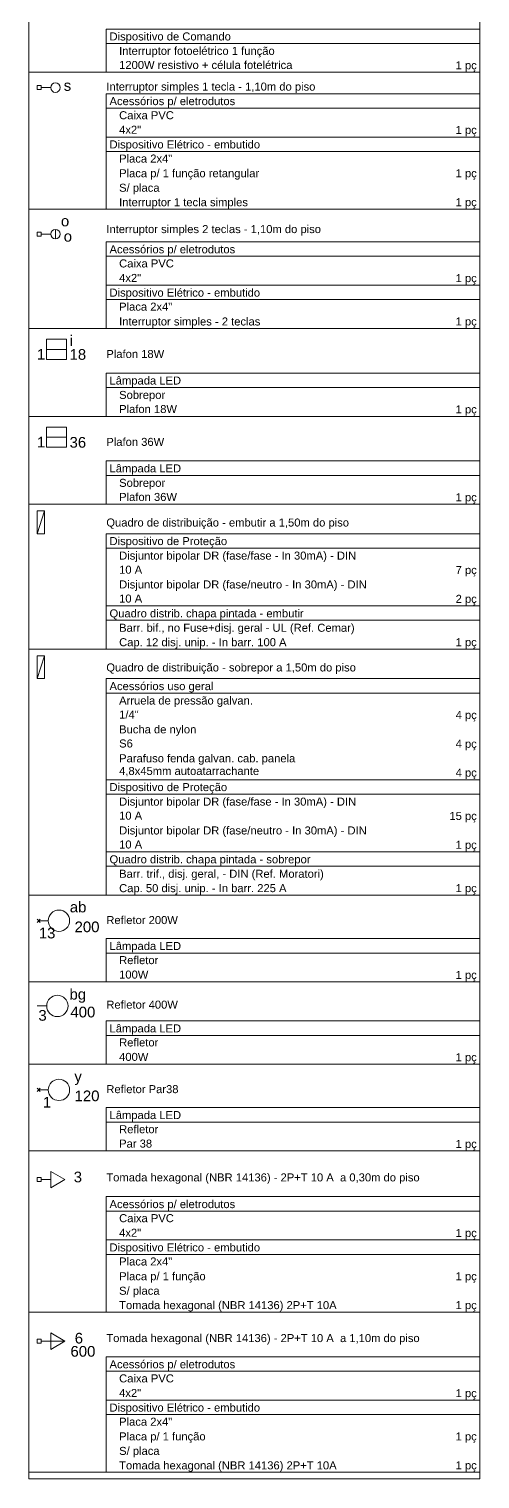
# Model space of a CAD drawing. Header units: millimetres. Extents: x -395 to 1008, y 9 to 692.
# Drawn here: x 43.06 to 49.02, y 46.32 to 65.47 of the extents above; entities that cross this region are included whole.
import ezdxf

# ---------------------------------------------------------------- set-up
doc = ezdxf.new("R2010")
doc.units = ezdxf.units.MM
doc.header["$LTSCALE"] = 0.1
doc.header["$MEASUREMENT"] = 0
doc.layers.add('.15', color=150, linetype='Continuous', lineweight=15)
doc.layers.add('.40 Interno parede', color=27, linetype='Continuous', lineweight=5)
doc.layers.add('Verde', color=7, linetype='Continuous', true_color=0x136734)
doc.styles.add('Arial', font='arial.ttf')

msp = doc.modelspace()

# ---------------------------------------------------------------- linework, layer by layer
at = {"layer": '.15', "color": 150, "lineweight": 15}
for p, q in [((43.166, 64.673), (43.166, 64.726)), ((43.166, 64.726), (43.219, 64.726)), ((43.219, 64.673), (43.166, 64.673)), ((43.219, 64.726), (43.219, 64.673)), ((43.347, 64.699), (43.219, 64.699)), ((43.41, 62.827), (43.41, 62.702)), ((43.166, 62.738), (43.166, 62.791)), ((43.166, 62.791), (43.219, 62.791)), ((43.219, 62.738), (43.166, 62.738)), ((43.219, 62.791), (43.219, 62.738)), ((43.347, 62.765), (43.219, 62.765)), ((43.29, 61.375), (43.555, 61.375)), ((43.29, 61.375), (43.29, 61.11)), ((43.555, 61.375), (43.555, 61.11)), ((43.29, 61.242), (43.555, 61.242)), ((43.29, 61.11), (43.555, 61.11)), ((43.29, 60.214), (43.555, 60.214)), ((43.29, 60.214), (43.29, 59.949)), ((43.555, 60.214), (43.555, 59.949)), ((43.29, 60.082), (43.555, 60.082)), ((43.29, 59.949), (43.555, 59.949)), ((43.266, 59.109), (43.166, 59.109)), ((43.166, 59.109), (43.166, 58.808)), ((43.266, 59.109), (43.166, 58.808)), ((43.266, 59.109), (43.266, 58.808)), ((43.266, 58.808), (43.166, 58.808)), ((43.266, 57.195), (43.166, 57.195)), ((43.166, 57.195), (43.166, 56.894)), ((43.266, 57.195), (43.166, 56.894)), ((43.266, 57.195), (43.266, 56.894)), ((43.266, 56.894), (43.166, 56.894)), ((43.166, 53.675), (43.208, 53.717)), ((43.166, 53.717), (43.208, 53.675)), ((43.315, 53.696), (43.187, 53.696)), ((43.294, 52.572), (43.166, 52.572)), ((43.166, 51.442), (43.208, 51.484)), ((43.166, 51.484), (43.208, 51.442)), ((43.315, 51.463), (43.187, 51.463)), ((43.347, 50.387), (43.534, 50.279)), ((43.347, 50.17), (43.347, 50.387)), ((43.166, 50.252), (43.166, 50.305)), ((43.166, 50.305), (43.219, 50.305)), ((43.219, 50.252), (43.166, 50.252)), ((43.219, 50.305), (43.219, 50.252)), ((43.347, 50.279), (43.219, 50.279)), ((43.534, 50.279), (43.347, 50.17)), ((43.166, 48.117), (43.166, 48.17)), ((43.166, 48.17), (43.219, 48.17)), ((43.219, 48.117), (43.166, 48.117)), ((43.219, 48.17), (43.219, 48.117)), ((43.347, 48.144), (43.219, 48.144)), ((43.347, 48.252), (43.534, 48.144)), ((43.347, 48.036), (43.347, 48.252)), ((43.534, 48.144), (43.347, 48.144)), ((43.534, 48.144), (43.347, 48.036))]:
    msp.add_line(p, q, dxfattribs=at)
for centre, radius in [((43.41, 64.699), 0.0625), ((43.41, 62.765), 0.0625), ((43.456, 53.696), 0.141), ((43.435, 52.572), 0.141), ((43.456, 51.463), 0.141)]:
    msp.add_circle(centre, radius, dxfattribs=at)
at = {"layer": 'Verde', "color": 106, "lineweight": 9}
for p, q in [((43.06, 84.38), (43.06, 46.324)), ((49.019, 84.38), (49.019, 46.324)), ((44.081, 65.473), (49.019, 65.473)), ((44.081, 65.473), (44.081, 64.902)), ((44.081, 65.283), (49.019, 65.283)), ((43.06, 64.902), (49.019, 64.902)), ((44.081, 64.619), (49.019, 64.619)), ((44.081, 64.619), (44.081, 63.094)), ((44.081, 64.429), (49.019, 64.429)), ((44.081, 64.047), (49.019, 64.047)), ((44.081, 63.857), (49.019, 63.857)), ((43.06, 63.094), (49.019, 63.094)), ((44.081, 62.662), (49.019, 62.662)), ((44.081, 62.662), (44.081, 61.519)), ((44.081, 62.472), (49.019, 62.472)), ((44.081, 62.091), (49.019, 62.091)), ((44.081, 61.9), (49.019, 61.9)), ((43.06, 61.519), (49.019, 61.519)), ((44.081, 60.93), (49.019, 60.93)), ((44.081, 60.93), (44.081, 60.358)), ((44.081, 60.739), (49.019, 60.739)), ((43.06, 60.358), (49.019, 60.358)), ((44.081, 59.769), (49.019, 59.769)), ((44.081, 59.769), (44.081, 59.197)), ((44.081, 59.578), (49.019, 59.578)), ((43.06, 59.197), (49.019, 59.197)), ((44.081, 58.808), (49.019, 58.808)), ((44.081, 58.808), (44.081, 57.283)), ((44.081, 58.617), (49.019, 58.617)), ((44.081, 57.855), (49.019, 57.855)), ((44.081, 57.664), (49.019, 57.664)), ((43.06, 57.283), (49.019, 57.283)), ((44.081, 56.894), (49.019, 56.894)), ((44.081, 56.894), (44.081, 54.034)), ((44.081, 56.703), (49.019, 56.703)), ((44.081, 55.559), (49.019, 55.559)), ((44.081, 55.369), (49.019, 55.369)), ((44.081, 54.606), (49.019, 54.606)), ((44.081, 54.416), (49.019, 54.416)), ((43.06, 54.034), (49.019, 54.034)), ((44.081, 53.461), (49.019, 53.461)), ((44.081, 53.461), (44.081, 52.889)), ((44.081, 53.27), (49.019, 53.27)), ((43.06, 52.889), (49.019, 52.889)), ((44.081, 52.374), (49.019, 52.374)), ((44.081, 52.374), (44.081, 51.802)), ((44.081, 52.183), (49.019, 52.183)), ((43.06, 51.802), (49.019, 51.802)), ((44.081, 51.228), (49.019, 51.228)), ((44.081, 51.228), (44.081, 50.657)), ((44.081, 51.038), (49.019, 51.038)), ((43.06, 50.657), (49.019, 50.657)), ((44.081, 50.053), (49.019, 50.053)), ((44.081, 50.053), (44.081, 48.528)), ((44.081, 49.862), (49.019, 49.862)), ((44.081, 49.481), (49.019, 49.481)), ((44.081, 49.29), (49.019, 49.29)), ((43.06, 48.528), (49.019, 48.528)), ((44.081, 47.937), (49.019, 47.937)), ((44.081, 47.937), (44.081, 46.412)), ((44.081, 47.746), (49.019, 47.746)), ((44.081, 47.365), (49.019, 47.365)), ((44.081, 47.175), (49.019, 47.175)), ((43.06, 46.412), (49.019, 46.412)), ((43.06, 46.324), (49.019, 46.324))]:
    msp.add_line(p, q, dxfattribs=at)

# ---------------------------------------------------------------- texts
at = {"layer": '.40 Interno parede', "color": 27, "line_spacing_factor": 0.9, "style": 'Arial'}
for s, insert, char_height, width, attachment_point in [('Dispositivo de Comando', (44.124, 65.29), 0.1059, 3.14327, 7), ('Interruptor fotoelétrico 1 função', (44.251, 65.099), 0.1059, 4.03012, 7), ('1200W resistivo + célula fotelétrica', (44.251, 64.944), 0.1059, 4.48905, 7), ('1 pç', (48.977, 64.909), 0.1059, 0.54814, 9), ('s', (43.519, 64.655), 0.141, 0.195, 7), ('Interruptor simples 1 tecla - 1,10m do piso', (44.082, 64.628), 0.1059, 5.41583, 7), ('Acessórios p/ eletrodutos', (44.124, 64.436), 0.1059, 3.25613, 7), ('Caixa PVC', (44.251, 64.28), 0.1059, 1.41828, 7), ('4x2"', (44.251, 64.09), 0.1059, 0.57051, 7), ('1 pç', (48.977, 64.055), 0.1059, 0.54814, 9), ('Dispositivo Elétrico - embutido', (44.124, 63.864), 0.1059, 3.90042, 7), ('Placa 2x4"', (44.251, 63.708), 0.1059, 1.37651, 7), ('Placa p/ 1 função retangular', (44.251, 63.483), 0.1059, 3.62741, 7), ('1 pç', (48.977, 63.483), 0.1059, 0.54814, 9), ('S/ placa', (44.251, 63.292), 0.1059, 1.04785, 7), ('Interruptor 1 tecla simples', (44.251, 63.101), 0.1059, 3.33642, 7), ('1 pç', (48.977, 63.101), 0.1059, 0.54814, 9), ('o', (43.482, 62.865), 0.141, 0.2169, 7), ('Interruptor simples 2 teclas - 1,10m do piso', (44.082, 62.746), 0.1059, 5.56083, 7), ('o', (43.519, 62.663), 0.141, 0.2169, 7), ('Acessórios p/ eletrodutos', (44.124, 62.479), 0.1059, 3.25613, 7), ('Caixa PVC', (44.251, 62.323), 0.1059, 1.41828, 7), ('4x2"', (44.251, 62.133), 0.1059, 0.57051, 7), ('1 pç', (48.977, 62.098), 0.1059, 0.54814, 9), ('Dispositivo Elétrico - embutido', (44.124, 61.907), 0.1059, 3.90042, 7), ('Placa 2x4"', (44.251, 61.752), 0.1059, 1.37651, 7), ('Interruptor simples - 2 teclas', (44.251, 61.526), 0.1059, 3.65856, 7), ('1 pç', (48.977, 61.526), 0.1059, 0.54814, 9), ('i', (43.596, 61.289), 0.141, 0.08665, 7), ('1', (43.166, 61.107), 0.141, 0.2169, 7), ('18', (43.596, 61.103), 0.1412, 0.4338, 7), ('Plafon 18W', (44.082, 61.127), 0.1059, 1.49914, 7), ('Lâmpada LED', (44.124, 60.746), 0.1059, 1.85399, 7), ('Sobrepor', (44.251, 60.556), 0.1059, 1.19299, 7), ('Plafon 18W', (44.251, 60.4), 0.1059, 1.49914, 7), ('1 pç', (48.977, 60.365), 0.1059, 0.54814, 9), ('1', (43.166, 59.947), 0.141, 0.2169, 7), ('36', (43.596, 59.942), 0.1412, 0.4338, 7), ('Plafon 36W', (44.082, 59.966), 0.1059, 1.49914, 7), ('Lâmpada LED', (44.124, 59.586), 0.1059, 1.85399, 7), ('Sobrepor', (44.251, 59.395), 0.1059, 1.19299, 7), ('Plafon 36W', (44.251, 59.239), 0.1059, 1.49914, 7), ('1 pç', (48.977, 59.204), 0.1059, 0.54814, 9), ('Quadro de distribuição - embutir a 1,50m do piso', (44.082, 58.87), 0.1059, 6.28668, 7), ('Dispositivo de Proteção', (44.124, 58.625), 0.1059, 3.04656, 7), ('Disjuntor bipolar DR (fase/fase - In 30mA) - DIN', (44.251, 58.434), 0.1059, 6.14027, 7), ('10 A', (44.251, 58.278), 0.1059, 0.59657, 7), ('7 pç', (48.977, 58.243), 0.1059, 0.54814, 9), ('Disjuntor bipolar DR (fase/neutro - In 30mA) - DIN', (44.251, 58.053), 0.1059, 6.41441, 7), ('10 A', (44.251, 57.897), 0.1059, 0.59657, 7), ('2 pç', (48.977, 57.862), 0.1059, 0.54814, 9), ('Quadro distrib. chapa pintada - embutir', (44.124, 57.671), 0.1059, 5.0294, 7), ('Barr. bif., no Fuse+disj. geral - UL (Ref. Cemar)', (44.251, 57.481), 0.1059, 6.10005, 7), ('Cap. 12 disj. unip. - In barr. 100 A', (44.251, 57.29), 0.1059, 4.33626, 7), ('1 pç', (48.977, 57.29), 0.1059, 0.54814, 9), ('Quadro de distribuição - sobrepor a 1,50m do piso', (44.082, 56.956), 0.1059, 6.46425, 7), ('Acessórios uso geral', (44.124, 56.71), 0.1059, 2.69185, 7), ('Arruela de pressão galvan.', (44.251, 56.52), 0.1059, 3.46598, 7), ('1/4"', (44.251, 56.364), 0.1059, 0.50608, 7), ('4 pç', (48.977, 56.329), 0.1059, 0.54814, 9), ('Bucha de nylon', (44.251, 56.139), 0.1059, 1.99927, 7), ('S6', (44.251, 55.983), 0.1059, 0.35471, 7), ('4 pç', (48.977, 55.948), 0.1059, 0.54814, 9), ('4,8x45mm autoatarrachante', (44.251, 55.602), 0.1059, 3.62712, 7), ('Parafuso fenda galvan. cab. panela', (44.251, 55.757), 0.1059, 4.56283, 7), ('4 pç', (48.977, 55.567), 0.1059, 0.54814, 9), ('Dispositivo de Proteção', (44.124, 55.376), 0.1059, 3.04656, 7), ('Disjuntor bipolar DR (fase/fase - In 30mA) - DIN', (44.251, 55.185), 0.1059, 6.14027, 7), ('10 A', (44.251, 55.03), 0.1059, 0.59657, 7), ('15 pç', (48.977, 54.995), 0.1059, 0.70942, 9), ('Disjuntor bipolar DR (fase/neutro - In 30mA) - DIN', (44.251, 54.804), 0.1059, 6.41441, 7), ('10 A', (44.251, 54.649), 0.1059, 0.59657, 7), ('1 pç', (48.977, 54.614), 0.1059, 0.54814, 9), ('Quadro distrib. chapa pintada - sobrepor', (44.124, 54.423), 0.1059, 5.20697, 7), ('Barr. trif., disj. geral, - DIN (Ref. Moratori)', (44.251, 54.232), 0.1059, 5.30142, 7), ('Cap. 50 disj. unip. - In barr. 225 A', (44.251, 54.042), 0.1059, 4.33626, 7), ('1 pç', (48.977, 54.042), 0.1059, 0.54814, 9), ('ab', (43.709, 53.805), 0.1412, 0.4338, 8), ('200', (43.827, 53.543), 0.1412, 0.6507, 8), ('Refletor 200W', (44.082, 53.651), 0.1059, 1.85356, 7), ('13', (43.299, 53.461), 0.1412, 0.4338, 8), ('Lâmpada LED', (44.124, 53.278), 0.1059, 1.85399, 7), ('Refletor', (44.251, 53.122), 0.1059, 1.01542, 7), ('100W', (44.251, 52.931), 0.1059, 0.75757, 7), ('1 pç', (48.977, 52.896), 0.1059, 0.54814, 9), ('bg', (43.705, 52.613), 0.1412, 0.4338, 8), ('3', (43.239, 52.374), 0.141, 0.2169, 8), ('400', (43.772, 52.418), 0.1412, 0.6507, 8), ('Refletor 400W', (44.082, 52.534), 0.1059, 1.85356, 7), ('Lâmpada LED', (44.124, 52.19), 0.1059, 1.85399, 7), ('Refletor', (44.251, 52.035), 0.1059, 1.01542, 7), ('400W', (44.251, 51.844), 0.1059, 0.75757, 7), ('1 pç', (48.977, 51.809), 0.1059, 0.54814, 9), ('y', (43.709, 51.526), 0.141, 0.195, 8), ('Refletor Par38', (44.082, 51.418), 0.1059, 1.86985, 7), ('1', (43.299, 51.229), 0.141, 0.2169, 8), ('120', (43.827, 51.311), 0.1412, 0.6507, 8), ('Lâmpada LED', (44.124, 51.045), 0.1059, 1.85399, 7), ('Refletor', (44.251, 50.889), 0.1059, 1.01542, 7), ('Par 38', (44.251, 50.699), 0.1059, 0.85442, 7), ('1 pç', (48.977, 50.664), 0.1059, 0.54814, 9), ('3', (43.706, 50.24), 0.141, 0.2169, 8), ('Tomada hexagonal (NBR 14136) - 2P+T 10 A  a 0,30m do piso', (44.082, 50.222), 0.1059, 8.1166, 7), ('Acessórios p/ eletrodutos', (44.124, 49.869), 0.1059, 3.25613, 7), ('Caixa PVC', (44.251, 49.714), 0.1059, 1.41828, 7), ('4x2"', (44.251, 49.523), 0.1059, 0.57051, 7), ('1 pç', (48.977, 49.488), 0.1059, 0.54814, 9), ('Dispositivo Elétrico - embutido', (44.124, 49.297), 0.1059, 3.90042, 7), ('Placa 2x4"', (44.251, 49.142), 0.1059, 1.37651, 7), ('Placa p/ 1 função', (44.251, 48.916), 0.1059, 2.24099, 7), ('1 pç', (48.977, 48.916), 0.1059, 0.54814, 9), ('S/ placa', (44.251, 48.725), 0.1059, 1.04785, 7), ('Tomada hexagonal (NBR 14136) 2P+T 10A', (44.251, 48.535), 0.1059, 5.63418, 7), ('1 pç', (48.977, 48.535), 0.1059, 0.54814, 9), ('600', (43.773, 47.937), 0.1412, 0.6507, 8), ('6', (43.719, 48.111), 0.141, 0.2169, 8), ('Tomada hexagonal (NBR 14136) - 2P+T 10 A  a 1,10m do piso', (44.082, 48.1), 0.1059, 8.1166, 7), ('Acessórios p/ eletrodutos', (44.124, 47.754), 0.1059, 3.25613, 7), ('Caixa PVC', (44.251, 47.598), 0.1059, 1.41828, 7), ('4x2"', (44.251, 47.407), 0.1059, 0.57051, 7), ('1 pç', (48.977, 47.372), 0.1059, 0.54814, 9), ('Dispositivo Elétrico - embutido', (44.124, 47.182), 0.1059, 3.90042, 7), ('Placa 2x4"', (44.251, 47.026), 0.1059, 1.37651, 7), ('Placa p/ 1 função', (44.251, 46.801), 0.1059, 2.24099, 7), ('1 pç', (48.977, 46.801), 0.1059, 0.54814, 9), ('S/ placa', (44.251, 46.61), 0.1059, 1.04785, 7), ('Tomada hexagonal (NBR 14136) 2P+T 10A', (44.251, 46.419), 0.1059, 5.63418, 7), ('1 pç', (48.977, 46.419), 0.1059, 0.54814, 9)]:
    msp.add_mtext(s, dxfattribs=dict(at, insert=insert, char_height=char_height, width=width, attachment_point=attachment_point))

doc.saveas('drawing.dxf')
